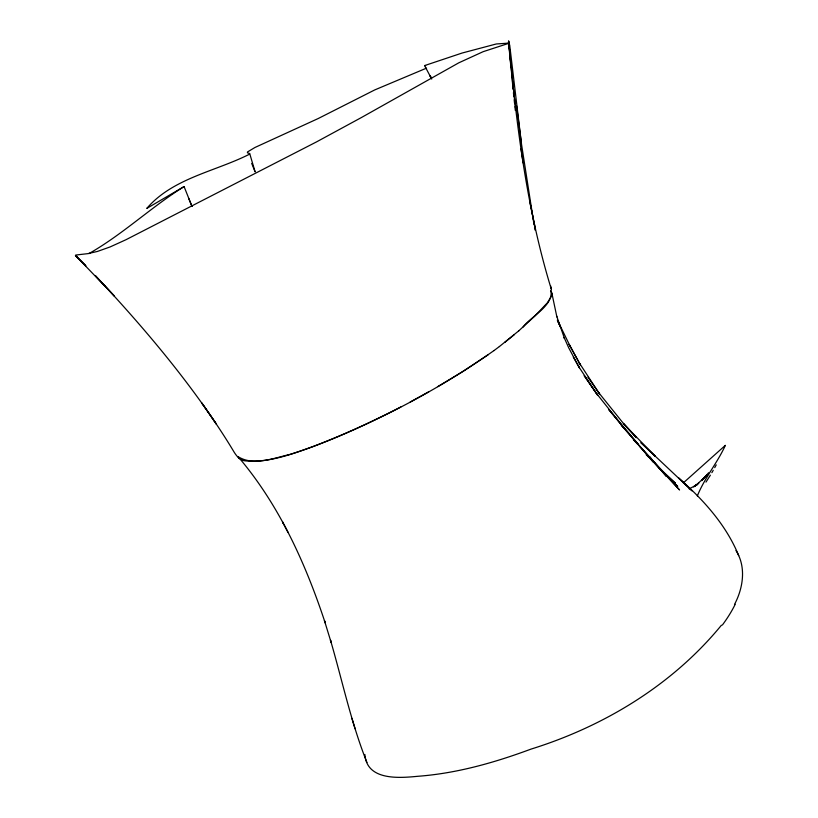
<?xml version="1.0" encoding="UTF-8"?>
<svg xmlns="http://www.w3.org/2000/svg" width="818" height="818" viewBox="0 0 818 818"><rect width="100%" height="100%" fill="white"/><g stroke="black" fill="none" stroke-linecap="round" stroke-linejoin="round"><path stroke-width="1.23" d="M513.07 89.162L508.632 40.9L508.438 42.648L507.058 43.886L483.203 51.657L458.816 62.812L361.341 117.577L316.494 141.913L126.033 239.694L110.133 246.924L97.373 251.463L87.761 253.652L75.798 255.032L75.767 255.901L85.87 265.819L75.389 255.441L114.418 296.065L95.369 275.676L104.857 285.891M431.72 79.049L424.573 65.593L462.068 53.047L496.281 43.978L506.945 43.242L509.348 44.244L509.42 45.491L508.571 42.209L510.882 66.974M697.335 495.953C704.523 477.978 717.468 462.763 725.361 445.34L683.337 482.886M734.492 604.461C743.204 588.111 746.435 566.905 735.985 550.555M714.727 467.651L716.231 464.89M711.865 472.671L713.224 470.309M710.382 475.166L705.985 482.099M721.445 625.197C672.59 684.84 604.185 726.343 530.964 749.124C494.522 762.652 456.72 773.409 417.804 776.292C398.898 778.133 366.832 780.709 364.869 754.482M708.582 472.763L703.081 479.358L707.11 474.614L701.66 480.595L705.586 476.546L694.932 486.178L698.817 483.141L693.592 486.863L697.417 484.43L689.175 488.888M523.101 327.016C530.79 316.494 553.663 305.697 550.933 290.656M518.796 330.809L534.706 316.218L547.273 302.916L551.455 296.239L551.884 293.795L550.933 290.738M518.929 330.707L499.379 346.566M191.944 206.32L184.081 186.576C151.105 207.128 122.7 234.449 88.906 253.611M514.389 334.582L504.665 342.476M493.96 350.605L499.471 346.484M494.072 350.503C438.019 390.094 376.587 422.037 312.619 446.761C291.331 454.399 269.071 462.64 246.085 460.943C240.543 460.902 236.913 456.577 234.204 452.262C224.132 435.38 213.13 419.082 201.801 403.018L216.289 424C183.293 374.849 145.052 329.47 104.96 286.003M488.428 354.562L463.049 371.413L437.783 386.628M428.765 391.791L410.207 402.006M184.081 186.576L146.759 208.437C172.935 178.038 215.165 171.596 249.47 154.213L249.613 153.508L247.455 152.802L247.455 151.984L254.95 147.485L318.243 118.518L374.777 89.908L426.597 68.109M400.82 406.986C365.084 425.299 328.447 442.293 290.083 454.379C273.846 458.09 253.519 466.342 238.15 456.689L238.876 458.192M424.573 65.593L425.616 65.593M75.767 255.901L76.912 256.249M661.711 470.677L675.453 483.295L660.085 468.908M660.944 469.818L677.723 486.434L654.175 462.548M652.375 460.841L679.553 489.951L649.4 456.751L666.322 476.25L621.23 424.982L653.122 462.037M633.388 439.665L637.6 444.164M639.471 446.158L651.629 459.143L649.4 456.751M638.06 443.949L608.653 409.409L625.116 429.419L596.414 393.346L584.175 375.626L597.794 395.452L578.868 366.914M238.887 457.62C279.459 505.504 305.646 563.735 325.196 622.897L324.439 620.637L331.075 642.222L330.431 639.993C342.394 680.873 351.096 722.795 366.934 762.448M580.361 364.859L569.185 344.48L580.361 364.859L579.216 362.793L599.522 393.877L598.418 392.292L622.253 422.006L636.404 437.702L623.326 423.53L655.32 456.413L640.903 442.65L692.069 490.831L678.541 477.906C703.235 499.614 726.128 524.767 738.685 555.606M587.948 377.241L599.522 393.877M573.285 357.037L579.41 367.875L568.735 347.865L564.123 337.527L564.471 338.417L556.659 316.045M283.284 523.305L282.547 521.935L287.926 532.17M570.136 346.229L557.508 320.319M557.508 320.472L560.432 326.944L557.344 320.032M188.651 198.263L191.974 206.381M251.699 163.416L255.134 171.903L249.766 153.784M351.914 718.388L355.094 728.766M550.575 285.779L551.414 289.5C526.68 209.009 516.393 124.95 508.724 41.35M556.874 316.903L551.772 292.732M535.35 228.774L529.829 201.749M534.543 227.66L535.003 230.011M534.093 224.95L521.455 143.804L509.665 44.826M521.025 148.692L523.131 162.966M521.455 143.804L516.567 105.788M515.78 109.51L512.477 80.767M514.911 106.708L515.33 110.45M513.428 92.659L513.796 96.156M514.164 99.643L514.532 103.129M735.198 604.277A219.817 86.401 -25.6 0 1 722.366 625.054M648.879 457.262L646.24 454.624L648.868 457.282M431.239 77.966L430.084 75.737L431.239 77.976"/></g></svg>
